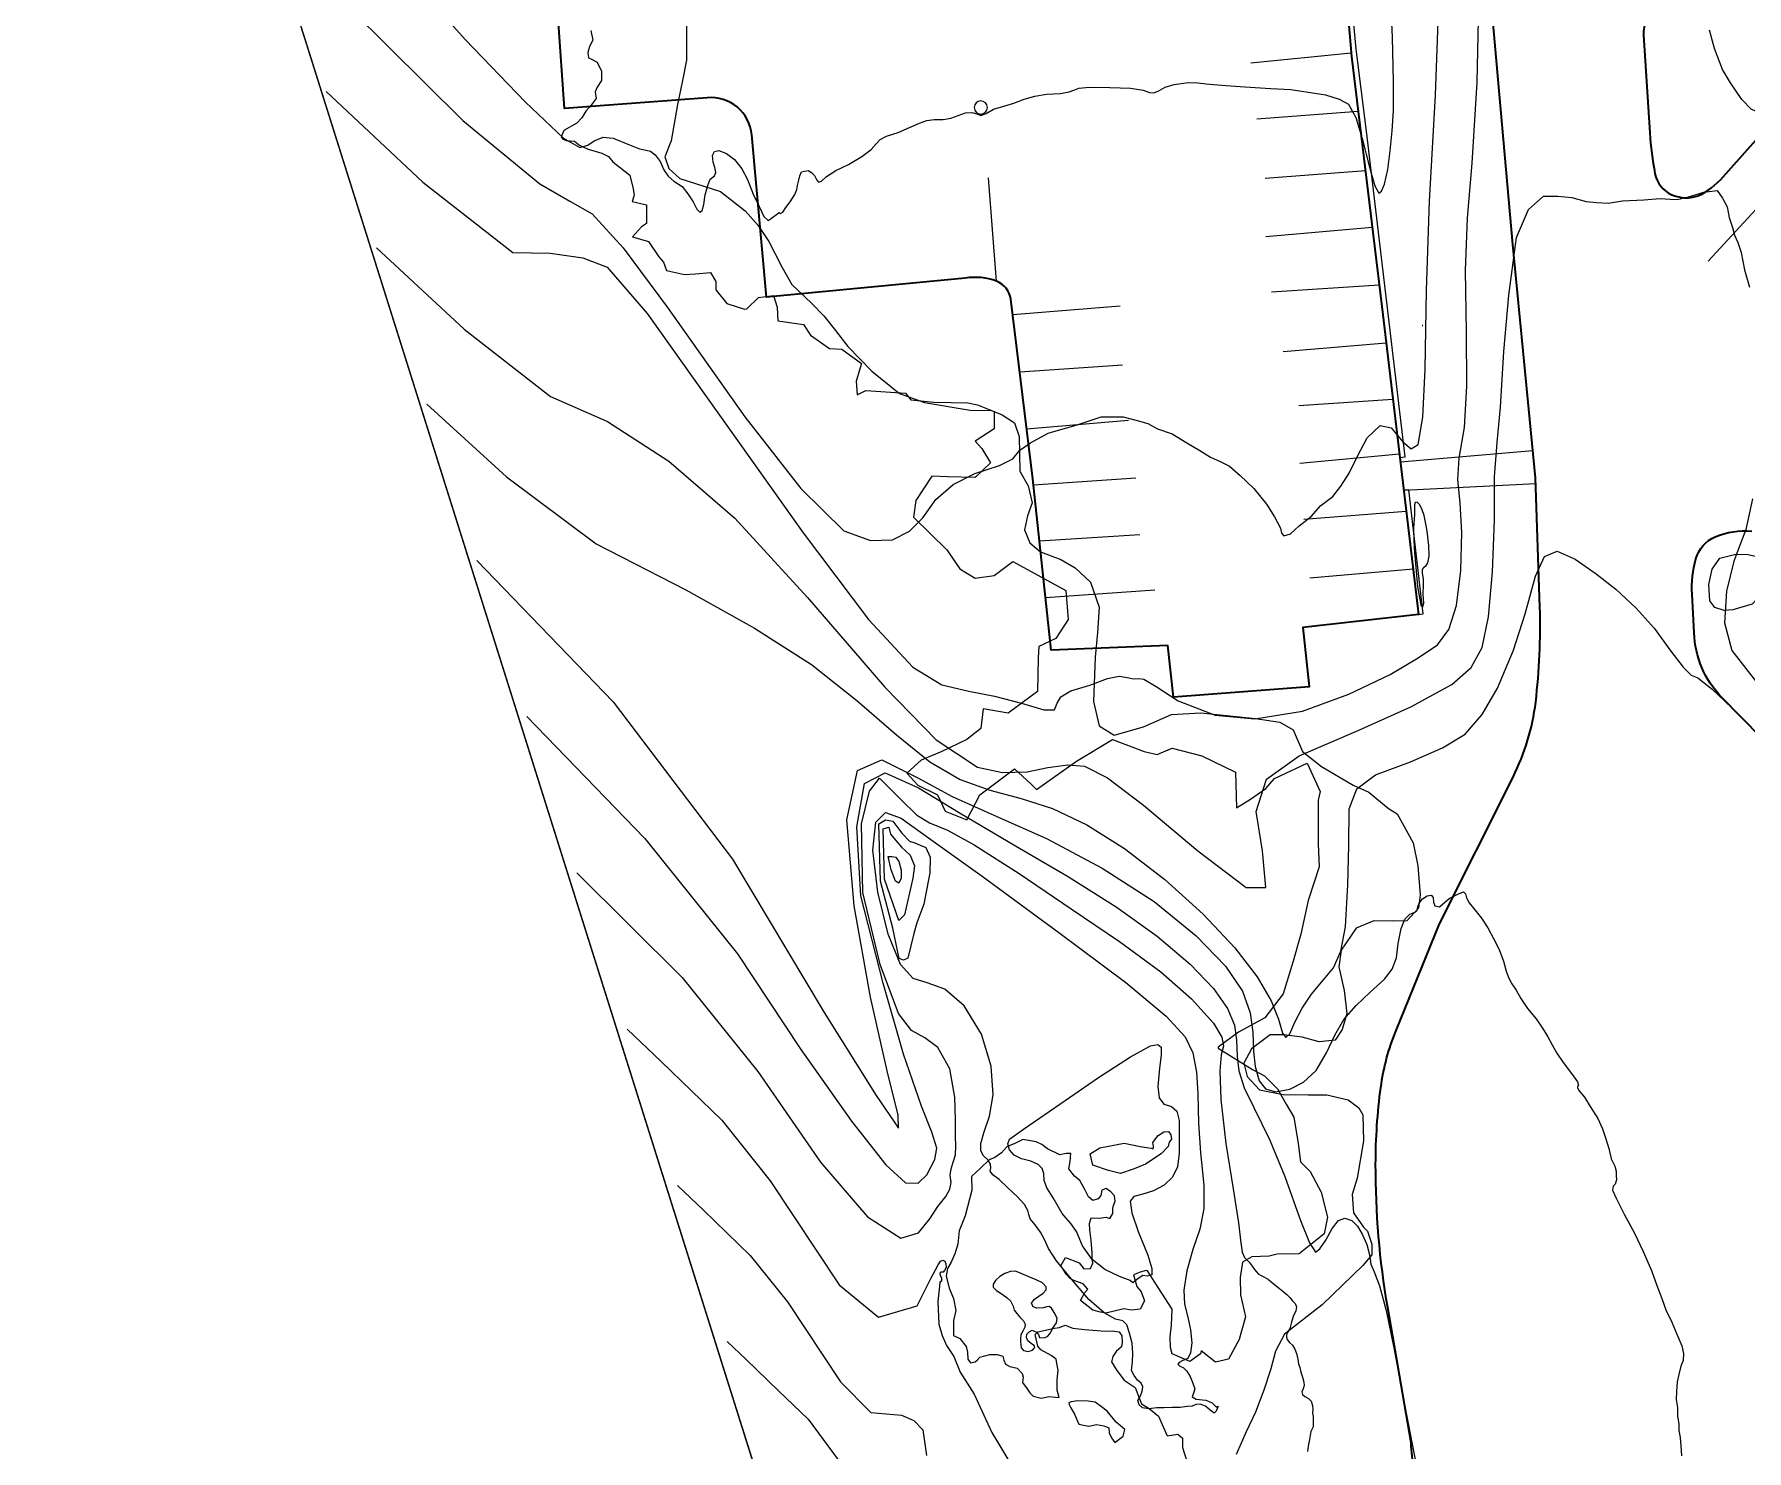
# Model space of a CAD drawing. Header units: metres. Extents: x 1167299 to 1168507, y 308548 to 309729.
# Drawn here: x 1167298.8 to 1167560.6, y 309096.6 to 309313.1 of the extents above; entities that cross this region are included whole.
import ezdxf

# ---------------------------------------------------------------- set-up
doc = ezdxf.new("R2010")
doc.units = ezdxf.units.M
for name, color, linetype in [('340_HVVBN-02_Sauer', 7, 'Continuous'), ('A-OBSTRUCTION', 7, 'Continuous'), ('C-CONC-PAD', 51, 'Continuous'), ('Contour_Line_Intermediate', 8, 'Continuous'), ('Contour_Line_Major', 9, 'Continuous')]:
    doc.layers.add(name, color=color, linetype=linetype)
for name, color, linetype, lineweight in [('R-CURB', 6, 'Continuous', 20), ('R-PAVEMARK-LINE', 1, 'Continuous', 20), ('R-ROAD-ASPH', 5, 'Continuous', 35), ('R-WALK-PAVER', 37, 'Continuous', 20), ('V-VEGETATION', 2, 'Continuous', 20)]:
    doc.layers.add(name, color=color, linetype=linetype, lineweight=lineweight)

msp = doc.modelspace()

# ---------------------------------------------------------------- linework, layer by layer
at = {"layer": '340_HVVBN-02_Sauer'}
msp.add_lwpolyline([(1168201.19, 308819.89), (1168044.25, 308609.22), (1167858.22, 308547.87), (1167714.24, 308568), (1167619.79, 308599.36), (1167425.33, 309042.13), (1167299.92, 309440.53), (1167298.85, 309567.8), (1167316.71, 309584.36), (1167407.81, 309631.47), (1167407.81, 309631.47), (1167808.03, 309684.54), (1167921.69, 309699.85), (1168027.3, 309625.94), (1168114.83, 309675.82)], dxfattribs=at)
at = {"layer": 'A-OBSTRUCTION'}
for points in [[(1167640.14, 308592.6), (1167619.86, 308599.31), (1167423.31, 309048.71), (1167302.54, 309432.16)], [(1167383.93, 309313.69), (1167384.23, 309312.21), (1167383.74, 309311.28), (1167383.49, 309310.34), (1167383.59, 309309.55), (1167384.03, 309309.31), (1167384.92, 309308.86), (1167385.56, 309307.48), (1167385.56, 309306.05), (1167384.87, 309305.07), (1167384.57, 309304.33), (1167384.72, 309303.34), (1167383.98, 309302.31), (1167383.15, 309301.37), (1167382.55, 309300.34), (1167381.77, 309299.55), (1167379.8, 309298.42), (1167379.4, 309297.48), (1167379.65, 309297.09), (1167380.14, 309296.89), (1167381.42, 309296.79), (1167382.21, 309296.2), (1167383.54, 309295.56), (1167385.61, 309294.97), (1167386.64, 309294.43), (1167387.28, 309293.64), (1167389.88, 309291.59), (1167390.4, 309289.52), (1167390.54, 309288.56), (1167390.25, 309287.6), (1167392.46, 309287.08), (1167392.46, 309284.2), (1167391.65, 309283.68), (1167390.32, 309282.2), (1167392.76, 309281.46), (1167394.31, 309279.1), (1167395.05, 309278.29), (1167395.49, 309277.03), (1167398.23, 309276.44), (1167399.93, 309276.51), (1167402.22, 309276.74), (1167403.03, 309275.33), (1167403.03, 309274.08), (1167404.73, 309272.01), (1167407.39, 309271.12), (1167407.76, 309271.19), (1167409.54, 309272.89), (1167411.87, 309273.22), (1167412.42, 309271.45), (1167412.53, 309269.34), (1167416.41, 309268.79), (1167417.52, 309267.13), (1167420.4, 309265.13), (1167422.29, 309265.02), (1167425.28, 309262.8), (1167424.5, 309260.14), (1167424.62, 309258.04), (1167425.95, 309258.7), (1167432.04, 309258.26), (1167432.82, 309257.26), (1167436.36, 309256.93), (1167441.57, 309256.82), (1167443.01, 309256.49), (1167445.56, 309255.49), (1167445.56, 309252.83), (1167442.68, 309250.94), (1167443.68, 309249.84), (1167445.01, 309247.62), (1167442.68, 309245.4), (1167438.47, 309245.51), (1167436.03, 309245.62), (1167433.59, 309241.86), (1167433.26, 309239.31), (1167438.36, 309234.32), (1167440.35, 309231.44), (1167442.68, 309230), (1167445.56, 309230.44), (1167448.44, 309232.55), (1167456.53, 309228.11), (1167456.87, 309223.68), (1167454.98, 309220.8), (1167452.43, 309219.58), (1167452.32, 309217.81), (1167452.2, 309212.68), (1167447.71, 309209.36), (1167443.89, 309210.02), (1167443.55, 309207.03), (1167441.39, 309205.37), (1167437.57, 309203.54), (1167434.41, 309202.21), (1167432.25, 309200.21), (1167433.91, 309198.38), (1167436.9, 309196.89), (1167438.07, 309194.39), (1167441.39, 309193.06), (1167443.39, 309196.89), (1167448.71, 309200.88), (1167451.2, 309198.55), (1167452.03, 309197.72), (1167458.18, 309202.04), (1167463.67, 309205.37), (1167468.49, 309203.54), (1167470.49, 309203.04), (1167472.81, 309204.04), (1167477.3, 309202.87), (1167482.46, 309200.38), (1167482.62, 309194.89), (1167484.78, 309196.22), (1167487.11, 309197.88), (1167488.44, 309199.38), (1167493.43, 309201.71), (1167495.42, 309197.39), (1167495.09, 309196.06), (1167495.09, 309193.4), (1167495.09, 309189.41), (1167495.26, 309185.91), (1167493.59, 309180.76), (1167492.43, 309175.61), (1167491.27, 309171.45), (1167489.77, 309166.46), (1167486.94, 309162.81), (1167482.95, 309160.64), (1167479.8, 309158.32), (1167479.8, 309158.15), (1167485.07, 309154.93), (1167486.9, 309153.93), (1167488.89, 309151.94), (1167490.22, 309149.61), (1167491.38, 309147.61), (1167492.05, 309143.62), (1167492.38, 309140.8), (1167493.88, 309139.3), (1167495.54, 309136.14), (1167496.54, 309132.32), (1167496.04, 309129.82), (1167492.18, 309126.74), (1167488.85, 309126.67), (1167487.6, 309126.37), (1167484.94, 309126.3), (1167483.53, 309125.48), (1167483.16, 309123.12), (1167483.24, 309120.46), (1167483.98, 309117.13), (1167483.31, 309114.77), (1167483.04, 309113.66), (1167481.42, 309110.63), (1167479.42, 309110.19), (1167477.21, 309111.89), (1167477.13, 309111.44), (1167475.51, 309110.26), (1167472.77, 309111.44), (1167472.55, 309112.41), (1167472.48, 309114.03), (1167472.66, 309115.84), (1167472.77, 309118.28), (1167470.67, 309121.6), (1167469.01, 309124.15), (1167468.81, 309124.2), (1167467.92, 309123.96), (1167466.89, 309123.51), (1167467.38, 309121.74), (1167468.07, 309120.95), (1167468.56, 309119.57), (1167467.87, 309118.29), (1167466.59, 309118.14), (1167465.41, 309118.34), (1167462.65, 309117.65), (1167461.81, 309117.8), (1167460.68, 309118.14), (1167458.76, 309119.62), (1167459.45, 309120.85), (1167459.89, 309121.35), (1167459.2, 309122.13), (1167457.78, 309122.68), (1167457.18, 309122.97), (1167456.59, 309123.61), (1167456.1, 309124.4), (1167455.76, 309124.89), (1167456.49, 309126.17), (1167458.56, 309125.38), (1167459.3, 309124.45), (1167460.29, 309124.5), (1167460.64, 309125.32), (1167460.58, 309126.01), (1167460.55, 309126.9), (1167460.38, 309128.8), (1167460.18, 309130.41), (1167460.15, 309131.39), (1167460.38, 309132.22), (1167461.7, 309132.18), (1167462.71, 309132.35), (1167463.24, 309132.15), (1167463.7, 309132.9), (1167463.7, 309133.69), (1167463.83, 309134.12), (1167464.06, 309134.78), (1167463.99, 309135.63), (1167463.4, 309136.22), (1167462.71, 309136.75), (1167462.06, 309136.48), (1167461.86, 309135.66), (1167461.5, 309135.14), (1167460.64, 309134.88), (1167460.02, 309135.43), (1167459.46, 309136.55), (1167458.67, 309137.96), (1167457.85, 309138.62), (1167456.99, 309139.72), (1167457.21, 309140.84), (1167457.28, 309142.09), (1167456.56, 309142.07), (1167455.61, 309141.89), (1167453.75, 309142.79), (1167452.86, 309143.45), (1167451.98, 309143.84), (1167449.97, 309144.19), (1167448.72, 309143.62), (1167447.51, 309143.07), (1167446.7, 309142.2), (1167445.68, 309141.45), (1167444.82, 309141.1), (1167443.42, 309139.8), (1167442.09, 309138.54), (1167442.16, 309136.48), (1167441.13, 309132.56), (1167440.24, 309130.27), (1167440.02, 309128.2), (1167439.58, 309126.72), (1167438.99, 309125.47), (1167438.47, 309124.51), (1167438.25, 309123.4), (1167438.69, 309121.48), (1167439.36, 309119.93), (1167439.73, 309118.08), (1167439.36, 309116.53), (1167439.36, 309114.24), (1167440.32, 309113.79), (1167441.29, 309112.57), (1167441.49, 309111.71), (1167441.57, 309110.64), (1167441.97, 309110.07), (1167442.69, 309110.24), (1167442.98, 309110.51), (1167443.37, 309110.97), (1167444.92, 309111.36), (1167446.02, 309111.34), (1167446.92, 309111.12), (1167447.07, 309110.51), (1167447.33, 309109.89), (1167447.99, 309109.5), (1167449.08, 309109.26), (1167449.84, 309108.44), (1167450.03, 309107.91), (1167449.93, 309107.06), (1167450.62, 309106.11), (1167451.02, 309105.48), (1167451.54, 309104.99), (1167452.76, 309104.66), (1167454.01, 309104.92), (1167454.93, 309104.83), (1167455.52, 309104.79), (1167455.22, 309105.88), (1167455.19, 309107.49), (1167455.35, 309108.96), (1167455.16, 309109.98), (1167455.06, 309110.64), (1167454.27, 309111.2), (1167452.69, 309112.05), (1167452.27, 309112.64), (1167451.84, 309114.42), (1167452.23, 309114.84), (1167454.79, 309115.37), (1167455.58, 309115.47), (1167456.44, 309115.86), (1167457.62, 309115.4), (1167459.46, 309115.17), (1167462.54, 309114.94), (1167463.6, 309114.97), (1167464.71, 309114.81), (1167465.11, 309114.22), (1167465.14, 309113.2), (1167465.04, 309112.54), (1167464.25, 309111.79), (1167463.73, 309111.03), (1167463.53, 309110.24), (1167464.35, 309108.9), (1167465.43, 309107.45), (1167467.13, 309106.32), (1167467.77, 309104.59), (1167468.11, 309103.8), (1167469.25, 309103.11), (1167470.72, 309101.93), (1167472, 309098.93), (1167473.67, 309099.19), (1167474.36, 309098.55), (1167474.36, 309097.81), (1167474.36, 309097.12), (1167475.05, 309095.05)]]:
    msp.add_lwpolyline(points, dxfattribs=at)
at = {"layer": 'C-CONC-PAD'}
msp.add_lwpolyline([(1167443.53, 309302.94, 1), (1167443.53, 309300.93), (1167443.53, 309300.93, 1), (1167443.53, 309302.94)], format="xyb", close=True, dxfattribs=at)
at = {"layer": 'Contour_Line_Intermediate'}
for points, elevation in [([(1167346.11, 309333.14), (1167364.71, 309312.31), (1167373.96, 309302.78), (1167379.77, 309297.26), (1167382.25, 309295.85), (1167383.45, 309296.19), (1167384.44, 309296.86), (1167385.79, 309297.42), (1167387.36, 309297.23), (1167389.83, 309296.23), (1167391.35, 309295.64), (1167392.41, 309295.42), (1167393.06, 309295.28), (1167393.77, 309294.72), (1167394.54, 309293.68), (1167395.07, 309292.4), (1167395.75, 309291.46), (1167396.62, 309290.69), (1167397.91, 309289.86), (1167398.77, 309288.75), (1167399.58, 309287.54), (1167400.12, 309286.39), (1167400.58, 309285.94), (1167400.92, 309286.19), (1167401.19, 309287.12), (1167401.41, 309288.61), (1167401.81, 309290), (1167402.18, 309290.97), (1167402.84, 309291.51), (1167403.04, 309292.01), (1167402.88, 309292.75), (1167402.64, 309293.59), (1167402.54, 309294.63), (1167402.81, 309295.21), (1167403.48, 309295.35), (1167404.64, 309294.9), (1167405.88, 309293.99), (1167407.01, 309292.57), (1167407.87, 309290.96), (1167408.74, 309288.7), (1167409.64, 309286.82), (1167410.38, 309285.3), (1167411.01, 309284.66), (1167411.34, 309284.85), (1167412.73, 309285.87), (1167412.92, 309285.74), (1167413.26, 309285.96), (1167413.71, 309286.68), (1167414.41, 309287.54), (1167415.09, 309288.67), (1167415.43, 309289.41), (1167415.51, 309290.04), (1167415.7, 309290.83), (1167415.87, 309291.49), (1167416.12, 309292.09), (1167416.6, 309292.23), (1167417.14, 309292.29), (1167417.66, 309292.02), (1167418.1, 309291.54), (1167418.45, 309290.82), (1167418.74, 309290.52), (1167419.17, 309290.68), (1167419.97, 309291.38), (1167421.39, 309292.29), (1167423.31, 309293.24), (1167425.36, 309294.43), (1167426.78, 309295.53), (1167427.52, 309296.37), (1167428.14, 309297.04), (1167429.1, 309297.56), (1167430.9, 309298.12), (1167432.64, 309298.89), (1167434.15, 309299.53), (1167435.29, 309299.98), (1167436.39, 309300.12), (1167437.8, 309300.11), (1167438.95, 309300.3), (1167440.1, 309300.73), (1167441.18, 309301.14), (1167442.16, 309301.19), (1167442.92, 309300.95), (1167443.53, 309300.72), (1167444.36, 309301.02), (1167445.48, 309301.71), (1167447.08, 309302.16), (1167448.56, 309302.62), (1167450.18, 309303.22), (1167451.81, 309303.69), (1167453.59, 309303.98), (1167455.72, 309304.1), (1167457.06, 309304.32), (1167457.78, 309304.58), (1167458.5, 309304.88), (1167460.16, 309305.07), (1167463.28, 309305.01), (1167466.41, 309304.89), (1167468.35, 309304.59), (1167469.31, 309304.25), (1167469.93, 309304.19), (1167470.63, 309304.44), (1167471.74, 309305.03), (1167473.11, 309305.44), (1167475.25, 309305.74), (1167476.71, 309305.73), (1167477.96, 309305.58), (1167479.11, 309305.44), (1167481.05, 309305.32), (1167483.9, 309305.1), (1167487.88, 309304.85), (1167490.9, 309304.7), (1167493.91, 309304.25), (1167496.2, 309303.89), (1167498.29, 309303.22), (1167499.76, 309302.44), (1167500.88, 309300.4), (1167501.81, 309297.19), (1167502.99, 309292.6), (1167503.79, 309289.97), (1167504.37, 309288.83), (1167504.8, 309289.13), (1167505.24, 309290.22), (1167505.74, 309292.45), (1167506.12, 309295.3), (1167506.39, 309298.36), (1167506.63, 309301.49), (1167506.64, 309305.9), (1167506.45, 309312.69), (1167506.12, 309320.24)], 75.29), ([(1167335.88, 309328.24), (1167364.37, 309299.95), (1167376.14, 309290.3), (1167380.7, 309287.61), (1167384.14, 309285.67), (1167388.85, 309280.51), (1167395.66, 309271.38), (1167407.47, 309254.66), (1167416.04, 309243.73), (1167422.6, 309237.26), (1167426.7, 309235.77), (1167430.06, 309235.88), (1167432.64, 309237.17), (1167434.65, 309239.23), (1167436.68, 309242.02), (1167439.33, 309244.33), (1167442.61, 309246.01), (1167446.38, 309247.25), (1167448.43, 309248.24), (1167449.52, 309249.56), (1167451.13, 309250.69), (1167453.81, 309252.19), (1167458.28, 309253.46), (1167461.95, 309254.64), (1167465.32, 309254.67), (1167467.42, 309254.12), (1167469.08, 309253.65), (1167470.56, 309252.85), (1167472.78, 309252.05), (1167475.01, 309250.67), (1167477.03, 309249.53), (1167478.66, 309248.5), (1167480.13, 309247.83), (1167481.54, 309247.13), (1167483.17, 309245.7), (1167485.26, 309243.7), (1167487.23, 309241.33), (1167488.42, 309239.4), (1167489.33, 309237.67), (1167489.5, 309236.87), (1167489.84, 309236.49), (1167490.85, 309236.79), (1167492.2, 309238.01), (1167494.01, 309239.43), (1167495.52, 309241.09), (1167497.32, 309242.5), (1167498.55, 309244.09), (1167499.84, 309246.04), (1167501.14, 309248.66), (1167502.6, 309251.44), (1167504.6, 309253.35), (1167506.26, 309252.97), (1167508.04, 309250.85), (1167509.3, 309249.76), (1167510.38, 309250.44), (1167511.12, 309254.63), (1167511.47, 309261.94), (1167511.66, 309273.98), (1167512.13, 309287.65), (1167513.04, 309303.83), (1167513.58, 309319.34)], 74.98), ([(1167494.35, 309303.62), (1167494.35, 309303.62)], 75.29), ([(1167498.55, 309303.28), (1167498.55, 309303.28)], 75.29), ([(1167500.02, 309301.41), (1167500.02, 309301.41)], 75.29), ([(1167500.11, 309301.91), (1167500.11, 309301.91)], 75.29), ([(1167351.16, 309280.49), (1167364.54, 309268.07), (1167377.75, 309257.79), (1167386.46, 309253.94), (1167395.84, 309247.9), (1167405.92, 309239.19), (1167417.04, 309227.03), (1167428.85, 309213.34), (1167436.7, 309205.3), (1167443.04, 309201.13), (1167446.83, 309200.3), (1167450.62, 309200.42), (1167453.77, 309201.07), (1167456.82, 309201.46), (1167459.39, 309201.25), (1167462.88, 309199.5), (1167468.4, 309195.31), (1167476.71, 309188.34), (1167484.09, 309182.75), (1167487.12, 309182.71), (1167486.59, 309188.32), (1167485.62, 309194.32), (1167487.23, 309199.3), (1167492.22, 309202.85), (1167501.33, 309206.77), (1167509.27, 309210.36), (1167515.52, 309213.78), (1167518.5, 309216.36), (1167520.17, 309219.42), (1167521.13, 309224.08), (1167521.75, 309230.99), (1167522.05, 309238.89), (1167522.04, 309245.5), (1167522.49, 309250.73), (1167522.99, 309256.15), (1167523.47, 309264.66), (1167524.26, 309273.28), (1167525.41, 309282.07), (1167527.24, 309286.37), (1167529.53, 309288.37), (1167531.74, 309288.38), (1167533.88, 309288.18), (1167536.05, 309287.57), (1167537.63, 309287.43), (1167539.41, 309287.33), (1167541.64, 309287.69), (1167544.87, 309287.81), (1167547.39, 309288.03), (1167548.9, 309287.92), (1167549.97, 309287.9), (1167551.58, 309288.26), (1167554.08, 309288.98), (1167556.09, 309289.25), (1167556.93, 309288.07), (1167557.62, 309286.77), (1167557.91, 309285.13), (1167558.42, 309283.62), (1167558.75, 309282.42), (1167559.27, 309281.31), (1167559.75, 309279.78), (1167560.28, 309277.13), (1167561.05, 309274.5)], 74.37), ([(1167511.09, 309268.6), (1167510.99, 309268.6), (1167511.09, 309268.6)], 74.98), ([(1167358.84, 309256.6), (1167371.02, 309245.49), (1167384.73, 309235.24), (1167398.46, 309228.23), (1167408.95, 309222.36), (1167417.64, 309216.83), (1167424.6, 309211.32), (1167430.63, 309206.06), (1167435.74, 309201.95), (1167440.38, 309199.25), (1167444.94, 309197.6), (1167449.69, 309196.34), (1167454.51, 309194.78), (1167459.73, 309192.33), (1167465.49, 309188.67), (1167471.65, 309183.93), (1167477.5, 309178.64), (1167482.35, 309173.5), (1167485.79, 309169.07), (1167487.92, 309165.39), (1167489.03, 309162.61), (1167489.66, 309160.48), (1167490.18, 309159.81), (1167490.79, 309160.35), (1167491.56, 309162.16), (1167492.64, 309164.3), (1167494.08, 309166.45), (1167495.93, 309168.61), (1167497.43, 309170.44), (1167498.58, 309173.02), (1167499.26, 309176.74), (1167499.66, 309183.14), (1167499.79, 309189.19), (1167499.83, 309194.75), (1167500.99, 309197.83), (1167503.87, 309199.97), (1167509.23, 309201.94), (1167514.12, 309204.07), (1167517.58, 309206.19), (1167520.17, 309209.19), (1167522.51, 309213.21), (1167524.96, 309219.01), (1167526.75, 309224.57), (1167528.3, 309230.32), (1167529.7, 309233.33), (1167531.63, 309234.15), (1167534.37, 309232.9), (1167537.58, 309230.66), (1167540.6, 309228.35), (1167543.73, 309225.42), (1167546.44, 309222.38), (1167549, 309218.87), (1167550.88, 309216.39), (1167552.1, 309215.19), (1167553.16, 309214.76), (1167555.34, 309213.06), (1167559.32, 309209.25), (1167565.88, 309202.38)], 74.07), ([(1167561.5, 309242.15), (1167560.48, 309237.46), (1167558.65, 309232.63), (1167557.54, 309228.01), (1167557.23, 309223.2), (1167558.32, 309218.94), (1167564.25, 309211.34)], 74.37), ([(1167366.52, 309232.71), (1167387.34, 309211.11), (1167405.59, 309187.06), (1167419.61, 309163.63), (1167427.55, 309150.95), (1167430.94, 309145.94), (1167430.9, 309147.92), (1167429.23, 309154.71), (1167426.66, 309165.96), (1167424.19, 309179.92), (1167423.07, 309193.08), (1167424.7, 309200.61), (1167428.41, 309202.25), (1167433.89, 309199.48), (1167439.16, 309196.65), (1167445.98, 309193.59), (1167453.58, 309190.21), (1167462.09, 309185.7), (1167470.01, 309180.58), (1167476.48, 309175.35), (1167480.94, 309170.73), (1167483.53, 309166.87), (1167484.72, 309163.58), (1167485.1, 309160.64), (1167485.2, 309157.71), (1167485.47, 309155.39), (1167486.06, 309153.17), (1167487.06, 309151.96), (1167488.56, 309151.5), (1167490.78, 309151.92), (1167492.85, 309152.96), (1167494.8, 309154.76), (1167496.37, 309157.45), (1167497.67, 309160.17), (1167499.03, 309162.54), (1167500.92, 309164.67), (1167503.04, 309166.75), (1167505.25, 309168.7), (1167506.44, 309170.26), (1167507.06, 309171.97), (1167507.32, 309174.18), (1167507.77, 309176.45), (1167508.36, 309177.91), (1167509.09, 309178.66), (1167509.9, 309178.98), (1167510.26, 309179.28), (1167510.34, 309179.76), (1167510.54, 309180.36), (1167511.06, 309180.99), (1167511.77, 309181.44), (1167512.36, 309181.54), (1167512.66, 309181.22), (1167512.75, 309180.47), (1167512.93, 309179.92), (1167513.67, 309179.79), (1167515.12, 309181.07), (1167516.47, 309181.73), (1167517.33, 309182.07), (1167517.62, 309181.75), (1167517.77, 309181.15), (1167518.17, 309180.4), (1167519.05, 309179.33), (1167520.05, 309178.03), (1167521.05, 309176.55), (1167521.91, 309174.93), (1167522.77, 309173.25), (1167523.42, 309171.48), (1167523.83, 309169.96), (1167524.27, 309168.89), (1167524.7, 309168.01), (1167525.37, 309167.02), (1167526.1, 309165.76), (1167527.12, 309164.25), (1167528.44, 309162.64), (1167529.38, 309161.23), (1167530.19, 309159.93), (1167530.89, 309158.7), (1167531.6, 309157.39), (1167532.56, 309155.99), (1167533.38, 309154.91), (1167534.21, 309153.76), (1167534.73, 309153.01), (1167534.89, 309152.49), (1167534.75, 309152.34), (1167534.73, 309152.14), (1167534.96, 309151.7), (1167535.79, 309150.67), (1167536.66, 309149.25), (1167537.84, 309147.4), (1167538.54, 309145.84), (1167539.1, 309144.33), (1167539.52, 309142.85), (1167539.91, 309141.26), (1167540.43, 309140.13), (1167540.64, 309139.38), (1167540.64, 309138.73), (1167540.69, 309138.07), (1167540.5, 309137.37), (1167540.2, 309137.08), (1167540.07, 309136.45), (1167540.65, 309135.25), (1167541.87, 309132.78), (1167543.48, 309129.9), (1167544.78, 309127.08), (1167546.08, 309124.19), (1167546.89, 309121.88), (1167547.63, 309119.91), (1167548.25, 309118.17), (1167549.16, 309116.28), (1167549.93, 309114.47), (1167550.68, 309112.7), (1167550.95, 309111.51), (1167550.9, 309110.43), (1167550.55, 309109.55), (1167550.23, 309108.31), (1167549.98, 309107.17), (1167549.89, 309105.72), (1167549.84, 309104.49), (1167550.02, 309103.23), (1167550.05, 309101.96), (1167550.21, 309100.72), (1167550.25, 309099.74), (1167550.43, 309098.67), (1167550.52, 309097.4), (1167550.62, 309095.89)], 73.76), ([(1167374.12, 309208.86), (1167392.16, 309190.2), (1167406.32, 309172.61), (1167415.91, 309158.13), (1167423.77, 309147), (1167429, 309140.32), (1167432.04, 309137.6), (1167433.94, 309137.53), (1167435.28, 309138.82), (1167436.53, 309141.17), (1167436.79, 309142.88), (1167436.07, 309145.32), (1167434.46, 309149.33), (1167431.72, 309157.24), (1167428.59, 309168.09), (1167425.19, 309181.44), (1167424.57, 309191.98), (1167425.74, 309198.62), (1167428.91, 309200.24), (1167433.99, 309197.95), (1167440.39, 309194.07), (1167448.84, 309189.12), (1167456.79, 309184.45), (1167464.22, 309179.79), (1167470.47, 309175.31), (1167475.52, 309171.02), (1167479.12, 309167.27), (1167481.27, 309164.23), (1167482.29, 309161.69), (1167482.62, 309159.39), (1167482.71, 309156.9), (1167482.96, 309154.71), (1167483.78, 309152.13), (1167485.25, 309149.13), (1167487.7, 309144.11), (1167490.02, 309138.58), (1167492.42, 309131.83), (1167493.76, 309128.44), (1167494.68, 309127), (1167495.38, 309127.5), (1167496.29, 309128.81), (1167497.26, 309130.59), (1167498.23, 309131.84), (1167499.17, 309132.21), (1167500.24, 309131.83), (1167501.14, 309130.97), (1167501.85, 309129.74), (1167502.52, 309128.18), (1167502.9, 309126.79), (1167503.05, 309125.92), (1167503.13, 309125.17), (1167503.66, 309123.98), (1167504.48, 309121.84), (1167505.48, 309118.1), (1167506.66, 309112.35), (1167508.33, 309103.47), (1167510.36, 309093.15)], 73.46), ([(1167389.48, 309161.07), (1167394.67, 309156.16), (1167403.96, 309147.16), (1167411.36, 309137.92), (1167421.89, 309122), (1167427.91, 309117.08), (1167433.79, 309118.8), (1167435.84, 309122.85), (1167437.02, 309125.04), (1167437.37, 309125.63), (1167437.73, 309125.76), (1167438.04, 309125.61), (1167438.17, 309125.21), (1167438.25, 309124.66), (1167438.01, 309124.2), (1167437.78, 309123.95), (1167437.45, 309123.93), (1167437.29, 309123.8), (1167437.34, 309123.44), (1167437.55, 309123.06), (1167437.55, 309122.77), (1167437.52, 309122.56), (1167437.29, 309122.4), (1167437.15, 309121.31), (1167436.99, 309119.44), (1167437.12, 309115.98), (1167437.65, 309114.28), (1167438.3, 309112.72), (1167439.41, 309111.05), (1167440.4, 309108.64), (1167442.51, 309105.29), (1167445.22, 309099.42), (1167450.18, 309091.18)], 72.85), ([(1167397.16, 309137.18), (1167401.15, 309133.4), (1167408.28, 309126.48), (1167413.97, 309119.38), (1167422.08, 309107.18), (1167426.72, 309102.48), (1167431.42, 309102.1), (1167433.31, 309101.25), (1167434.69, 309099.84), (1167435.23, 309095.93)], 72.54), ([(1167404.76, 309113.33), (1167404.82, 309113.31)], 72.24), ([(1167404.84, 309113.3), (1167407.62, 309110.64), (1167412.6, 309105.81), (1167417.13, 309101.47), (1167423.33, 309093.12)], 72.24)]:
    msp.add_lwpolyline(points, dxfattribs=dict(at, elevation=elevation))
for points, elevation in [([(1167511.07, 309225.53), (1167511.23, 309226.18), (1167511.13, 309227.61), (1167511.2, 309228.96), (1167511.19, 309229.93), (1167511.04, 309230.75), (1167511.06, 309231.27), (1167511.22, 309231.65), (1167511.61, 309231.93), (1167511.87, 309232.36), (1167512.07, 309233.36), (1167512.01, 309234.99), (1167511.78, 309237.21), (1167511.5, 309238.58), (1167511.31, 309239.61), (1167510.98, 309240.44), (1167510.64, 309241.23), (1167510.25, 309241.61), (1167509.94, 309241.58), (1167509.82, 309241.24), (1167509.81, 309240.6), (1167509.81, 309239.75), (1167509.66, 309237.6), (1167509.77, 309234.53), (1167510.3, 309228.74), (1167510.81, 309225.87), (1167511.07, 309225.53)], 74.98), ([(1167479.81, 309103.47), (1167479.52, 309102.67), (1167479.2, 309102.37), (1167478.61, 309102.87), (1167477.87, 309103.45), (1167477.06, 309103.74), (1167476.42, 309103.72), (1167475.85, 309103.46), (1167475.07, 309103.41), (1167474, 309103.28), (1167472.78, 309103.27), (1167471.55, 309103.2), (1167470.42, 309103.18), (1167469.24, 309103.03), (1167468.26, 309103.2), (1167467.73, 309103.67), (1167467.53, 309104.31), (1167467.97, 309105.06), (1167468.19, 309105.76), (1167468.31, 309106.43), (1167468.03, 309106.96), (1167467.48, 309107.43), (1167466.96, 309108.12), (1167466.56, 309108.93), (1167466.71, 309110.21), (1167466.76, 309111.57), (1167466.65, 309113.11), (1167466.27, 309114.62), (1167465.87, 309115.91), (1167465.25, 309116.5), (1167464.11, 309116.75), (1167462.39, 309117.71), (1167460.07, 309119.76), (1167457.12, 309123.19), (1167455.09, 309125.66), (1167453.89, 309127.55), (1167453.29, 309128.91), (1167452.64, 309130.06), (1167451.84, 309131.16), (1167451.07, 309132.08), (1167450.88, 309132.75), (1167450.7, 309133.38), (1167450.19, 309134.26), (1167449.15, 309135.43), (1167447.65, 309136.81), (1167446.34, 309138.08), (1167445.36, 309138.84), (1167444.99, 309139.38), (1167445.06, 309139.87), (1167445, 309140.47), (1167444.65, 309141.04), (1167443.95, 309141.72), (1167443.53, 309142.47), (1167443.54, 309143.62), (1167444.02, 309145.24), (1167444.87, 309147.76), (1167445.43, 309151.03), (1167445.13, 309155.42), (1167443.64, 309160.3), (1167441.01, 309164.64), (1167438.04, 309167.19), (1167435.35, 309168.17), (1167433.19, 309168.84), (1167431.28, 309170.97), (1167429.4, 309175.58), (1167427.82, 309182), (1167427.04, 309188.45), (1167427.48, 309192.73), (1167428.97, 309194.21), (1167431.34, 309193.34), (1167435.91, 309190.08), (1167443.76, 309184.48), (1167455.48, 309175.83), (1167465.69, 309168.19), (1167471.87, 309163.09), (1167474.77, 309159.93), (1167475.94, 309157.48), (1167476.51, 309154.51), (1167476.7, 309151.2), (1167476.8, 309146.69), (1167477.14, 309142.2), (1167477.63, 309137.26), (1167477.62, 309133.6), (1167477.03, 309130.5), (1167475.95, 309127.41), (1167475.05, 309124.15), (1167474.58, 309121.17), (1167474.68, 309119.03), (1167475.18, 309117.05), (1167475.6, 309115.13), (1167475.8, 309113.15), (1167475.59, 309111.63), (1167475.19, 309110.73), (1167474.33, 309110.4), (1167473.85, 309110.15), (1167473.67, 309109.87), (1167473.97, 309109.56), (1167474.45, 309109.37), (1167475.02, 309108.82), (1167475.53, 309107.98), (1167475.93, 309106.97), (1167476.23, 309106.12), (1167476.07, 309105.42), (1167475.85, 309104.87), (1167476.45, 309104.55), (1167477.94, 309104.35), (1167478.92, 309103.96), (1167479.38, 309103.52), (1167479.62, 309103.32), (1167479.81, 309103.47)], 72.85), ([(1167433.29, 309175.69), (1167432.39, 309171.95), (1167431.74, 309171.6), (1167431.06, 309171.9), (1167430.09, 309176.51), (1167428.2, 309183.72), (1167427.94, 309192.45), (1167428.99, 309193.09), (1167430.09, 309192.88), (1167431.47, 309191.05), (1167432.62, 309189.83), (1167433.45, 309189.56), (1167434.29, 309189.18), (1167435.12, 309188.82), (1167435.78, 309187.35), (1167435.72, 309184.99), (1167434.85, 309180.18), (1167433.78, 309177.32), (1167433.29, 309175.69)], 72.54), ([(1167433.16, 309184.18), (1167431.86, 309178.54), (1167431.01, 309177.68), (1167428.8, 309183.99), (1167428.6, 309191.69), (1167429.47, 309191.93), (1167429.71, 309190.86), (1167431.41, 309188.89), (1167432.76, 309187.65), (1167433.4, 309186.05), (1167433.16, 309184.18)], 72.24), ([(1167431.35, 309184.18), (1167431.02, 309183.41), (1167430.52, 309183.71), (1167429.81, 309185.42), (1167429.37, 309187.48), (1167429.92, 309187.48), (1167430.53, 309187.38), (1167431.02, 309186.69), (1167431.38, 309185.39), (1167431.35, 309184.18)], 71.93), ([(1167467.6, 309122.97), (1167466.77, 309122.32), (1167466.38, 309122.65), (1167464.74, 309123.28), (1167462.47, 309124.33), (1167460.55, 309125.86), (1167459.07, 309127.96), (1167458.18, 309130.16), (1167457.3, 309131.36), (1167456.57, 309132.19), (1167455.96, 309132.9), (1167455.34, 309134), (1167454.58, 309135.29), (1167453.64, 309136.83), (1167453.24, 309137.96), (1167453.16, 309139), (1167452.94, 309139.8), (1167452.31, 309140.41), (1167451.19, 309140.88), (1167449.77, 309141.25), (1167448.65, 309141.81), (1167447.91, 309142.65), (1167447.68, 309143.57), (1167447.94, 309144.25), (1167450.07, 309145.81), (1167454.15, 309148.6), (1167461.52, 309153.68), (1167466.41, 309156.84), (1167469.5, 309158.55), (1167470.61, 309158.73), (1167471.09, 309158.34), (1167471.11, 309157.12), (1167470.86, 309155.11), (1167470.59, 309152.31), (1167470.81, 309150.58), (1167471.52, 309149.64), (1167472.7, 309149.28), (1167473.49, 309148.57), (1167473.88, 309147.13), (1167473.88, 309144.67), (1167473.87, 309142.12), (1167473.59, 309140.03), (1167472.84, 309138.44), (1167471.57, 309137.23), (1167469.91, 309136.37), (1167468.29, 309135.86), (1167466.91, 309135.48), (1167466.36, 309134.8), (1167466.62, 309133), (1167467.61, 309130.16), (1167469.07, 309126.56), (1167469.69, 309124.51), (1167469.66, 309123.54), (1167468.99, 309123.32), (1167468.3, 309123.43), (1167467.6, 309122.97)], 72.54), ([(1167472.2, 309143.12), (1167471.13, 309142.01), (1167468.73, 309140.44), (1167466.96, 309139.75), (1167464.88, 309139.01), (1167463.07, 309139.47), (1167460.68, 309140.31), (1167460.25, 309142.04), (1167461.72, 309142.96), (1167465.45, 309143.67), (1167467.88, 309143.16), (1167469.56, 309142.9), (1167469.9, 309142.77), (1167469.92, 309143.17), (1167469.83, 309143.74), (1167470.63, 309144.82), (1167471.49, 309145.41), (1167472.22, 309145.45), (1167472.57, 309144.91), (1167472.68, 309144.25), (1167472.34, 309143.8), (1167472.2, 309143.12)], 72.24)]:
    msp.add_lwpolyline(points, close=True, dxfattribs=dict(at, elevation=elevation))
at = {"layer": 'Contour_Line_Major'}
for points, elevation in [([(1167343.48, 309304.38), (1167358.23, 309290.53), (1167372, 309279.79), (1167377.73, 309279.7), (1167382.69, 309278.99), (1167386.43, 309277.55), (1167392.55, 309270.44), (1167403.34, 309255.27), (1167416.39, 309236.92), (1167426.36, 309223.71), (1167433.16, 309216.39), (1167437.56, 309213.7), (1167441.73, 309212.76), (1167445.64, 309211.99), (1167449.77, 309210.88), (1167453.18, 309209.89), (1167454.82, 309209.9), (1167455.2, 309210.92), (1167455.78, 309211.86), (1167457.32, 309212.77), (1167460.21, 309213.63), (1167462.91, 309214.68), (1167464.71, 309215.02), (1167465.91, 309214.83), (1167466.87, 309214.61), (1167467.68, 309214.69), (1167468.45, 309214.57), (1167470.32, 309213.47), (1167473.71, 309211.24), (1167479.34, 309209.08), (1167485.43, 309208.51), (1167492.73, 309209.69), (1167499.81, 309212.3), (1167506.1, 309215.3), (1167510.39, 309217.82), (1167513.33, 309219.81), (1167515.08, 309222.17), (1167516.24, 309225.83), (1167516.91, 309231.17), (1167517.06, 309236.98), (1167516.79, 309241.45), (1167516.44, 309245.11), (1167516.66, 309248.35), (1167517.45, 309253.04), (1167517.85, 309259.34), (1167517.77, 309267.65), (1167517.62, 309277.03), (1167517.93, 309285.05), (1167518.63, 309293.43), (1167519.41, 309305.83), (1167519.72, 309320.17)], 74.68), ([(1167381.8, 309184.96), (1167397.91, 309168.95), (1167409.45, 309154.6), (1167419.05, 309140.75), (1167426.24, 309132.38), (1167431.32, 309129.13), (1167434.02, 309129.97), (1167435.74, 309132.11), (1167436.98, 309133.99), (1167438.19, 309135.52), (1167438.82, 309136.61), (1167439.01, 309137.62), (1167438.86, 309138.75), (1167438.99, 309139.74), (1167439.33, 309140.77), (1167439.65, 309141.85), (1167439.71, 309143.15), (1167439.66, 309144.8), (1167439.65, 309147.27), (1167439.57, 309150.67), (1167438.79, 309155.01), (1167436.98, 309158.29), (1167434.96, 309159.76), (1167432.92, 309160.87), (1167430.93, 309163.45), (1167428.17, 309170.98), (1167425.51, 309181.99), (1167425.28, 309192.46), (1167426.52, 309197.44), (1167428.03, 309199.45), (1167431.28, 309196.25), (1167433.73, 309193.84), (1167435.67, 309192.61), (1167438.42, 309191.49), (1167442.54, 309189.27), (1167449.4, 309184.85), (1167457.33, 309179.47), (1167464.72, 309174.48), (1167471.04, 309169.86), (1167475.72, 309165.73), (1167479.08, 309162.02), (1167480.4, 309159.87), (1167480.64, 309158.46), (1167480.28, 309157.17), (1167480.07, 309154.7), (1167480.25, 309150.34), (1167480.99, 309143.6), (1167482.11, 309136.68), (1167482.91, 309131.48), (1167483.28, 309128.44), (1167483.49, 309127.02), (1167483.86, 309126.19), (1167484.54, 309125.46), (1167485.01, 309124.84), (1167485.38, 309124.35), (1167485.66, 309124), (1167485.92, 309123.7), (1167486.29, 309123.47), (1167486.81, 309123.2), (1167487.52, 309122.81), (1167488.21, 309122.19), (1167488.92, 309121.66), (1167489.71, 309121.01), (1167490.3, 309120.55), (1167490.76, 309120.08), (1167491.13, 309119.61), (1167491.59, 309119.13), (1167491.78, 309118.62), (1167491.69, 309118.01), (1167491.3, 309117.15), (1167491.01, 309116.31), (1167490.82, 309115.5), (1167490.63, 309115.01), (1167490.4, 309114.66), (1167490.27, 309114.35), (1167490.27, 309114), (1167490.39, 309113.64), (1167490.72, 309113.21), (1167491.16, 309112.78), (1167491.55, 309112.18), (1167491.77, 309111.49), (1167492.01, 309110.62), (1167492.11, 309109.93), (1167492.29, 309109.36), (1167492.46, 309108.66), (1167492.73, 309107.9), (1167492.9, 309107.11), (1167492.94, 309106.6), (1167492.83, 309106.12), (1167492.59, 309105.63), (1167492.7, 309105.22), (1167493.05, 309104.92), (1167493.61, 309104.65), (1167494.05, 309104.2), (1167494.24, 309103.55), (1167494.29, 309102.95), (1167494.23, 309102.39), (1167494.33, 309101.89), (1167494.33, 309100.3), (1167493.96, 309099.57), (1167493.79, 309098.38), (1167493.56, 309097.35), (1167493.46, 309096.51)], 73.15)]:
    msp.add_lwpolyline(points, dxfattribs=dict(at, elevation=elevation))
at = {"layer": 'Contour_Line_Major', "elevation": 73.15}
for points in [[(1167452.04, 309114.79), (1167452.34, 309114.41), (1167452.51, 309113.97), (1167453.28, 309113.91), (1167453.8, 309114.15), (1167454.18, 309114.65), (1167454.42, 309115.22), (1167454.75, 309115.7), (1167455.12, 309116.19), (1167455.19, 309116.9), (1167454.74, 309117.77), (1167454.33, 309118.44), (1167454.01, 309118.7), (1167453.64, 309118.66), (1167453.06, 309118.49), (1167452.09, 309118.45), (1167451.54, 309118.62), (1167451.31, 309119.21), (1167451.76, 309119.81), (1167452.43, 309120.28), (1167453.07, 309120.74), (1167453.52, 309121.22), (1167453.51, 309121.72), (1167452.95, 309122.3), (1167451.98, 309122.79), (1167450.77, 309123.28), (1167449.71, 309123.76), (1167448.83, 309124.08), (1167448.08, 309124.04), (1167447.19, 309123.73), (1167446.45, 309123.26), (1167445.77, 309122.66), (1167445.43, 309122.12), (1167445.45, 309121.63), (1167445.93, 309121.15), (1167446.78, 309120.6), (1167447.57, 309120.03), (1167448.06, 309119.56), (1167448.26, 309119.17), (1167448.47, 309118.72), (1167448.65, 309118.13), (1167449.06, 309117.61), (1167449.55, 309117.01), (1167450.04, 309116.5), (1167450.32, 309115.97), (1167450.28, 309115.53), (1167449.99, 309115.04), (1167449.66, 309114.37), (1167449.58, 309113.75), (1167449.62, 309113.3), (1167449.66, 309112.9), (1167449.69, 309112.39), (1167450.06, 309111.97), (1167450.79, 309111.79), (1167451.44, 309112.03), (1167451.8, 309112.45), (1167451.68, 309112.74), (1167451.3, 309112.96), (1167450.74, 309113.46), (1167450.51, 309113.96), (1167450.57, 309114.45), (1167450.94, 309114.81), (1167451.39, 309115.07), (1167451.71, 309114.9), (1167452.04, 309114.79)], [(1167465.56, 309099.88), (1167464.22, 309101.03), (1167462.87, 309102.68), (1167462, 309103.36), (1167461.01, 309104.09), (1167459.93, 309104.21), (1167458.38, 309104.29), (1167457.36, 309104.14), (1167457, 309103.99), (1167457.04, 309103.69), (1167457.32, 309103.2), (1167457.85, 309102.26), (1167458.15, 309101.52), (1167458.52, 309100.72), (1167459.22, 309100.54), (1167460.06, 309100.39), (1167461.22, 309100.67), (1167462.33, 309100.43), (1167463.12, 309100.16), (1167463.17, 309099.38), (1167463.52, 309098.6), (1167464.01, 309097.91), (1167465.29, 309098.86), (1167465.56, 309099.88)]]:
    msp.add_lwpolyline(points, close=True, dxfattribs=at)
at = {"layer": 'R-CURB'}
for points in [[(1167498.02, 309342.43), (1167497.38, 309342.41), (1167500.2, 309309.73), (1167505, 309270.25), (1167507.59, 309248.46), (1167508.38, 309248.55), (1167502.47, 309298.3), (1167500.91, 309310.86), (1167498.02, 309342.43)], [(1167508.97, 309243.51), (1167508.18, 309243.47), (1167510.44, 309224.47), (1167511.14, 309224.55), (1167508.97, 309243.51)]]:
    msp.add_lwpolyline(points, close=True, dxfattribs=at)
at = {"layer": 'R-PAVEMARK-LINE'}
for points in [[(1167500.15, 309310.24), (1167484.79, 309308.7)], [(1167554.7, 309278.46), (1167580.76, 309306.66)], [(1167501.22, 309301.33), (1167485.71, 309300.14)], [(1167445.94, 309275.39), (1167444.69, 309291.2)], [(1167502.32, 309292.24), (1167487, 309291.09)], [(1167503.37, 309283.61), (1167487.08, 309282.18)], [(1167504.45, 309274.77), (1167487.96, 309273.74)], [(1167448.41, 309270.32), (1167464.84, 309271.61)], [(1167505.51, 309265.94), (1167489.74, 309264.61)], [(1167449.48, 309261.52), (1167465.19, 309262.59)], [(1167506.54, 309257.29), (1167492.14, 309256.37)], [(1167450.54, 309252.82), (1167466.09, 309254.16)], [(1167507.53, 309248.94), (1167492.31, 309247.55)], [(1167451.58, 309244.26), (1167467.21, 309245.36)], [(1167508.57, 309240.2), (1167492.89, 309238.97)], [(1167467.85, 309236.63), (1167452.51, 309235.67)], [(1167493.84, 309230.07), (1167509.61, 309231.41)], [(1167470.13, 309228.16), (1167453.44, 309226.98)]]:
    msp.add_lwpolyline(points, dxfattribs=at)
at = {"layer": 'R-ROAD-ASPH'}
for points in [[(1167497.38, 309342.41), (1167500.2, 309309.73), (1167505, 309270.25), (1167510.44, 309224.47), (1167492.77, 309222.45), (1167493.72, 309213.38), (1167472.99, 309211.84), (1167472.14, 309219.72), (1167454.31, 309218.99), (1167451.48, 309245.18), (1167448.12, 309272.63, 0.279744), (1167445.94, 309275.39), (1167445.94, 309275.39, 0.130564), (1167441.17, 309275.86), (1167410.77, 309272.97), (1167408.53, 309297.78, 0.417466), (1167401.71, 309303.42), (1167379.88, 309301.78), (1167375.37, 309366.58)], [(1167510.71, 309089.93, -0.062983), (1167509.3, 309097.86), (1167505.74, 309118.52, -0.043191), (1167503.89, 309140.45), (1167503.89, 309140.45, -0.0328), (1167504.68, 309152.18), (1167504.68, 309152.18, -0.064257), (1167507.01, 309160.87), (1167513.64, 309177.19), (1167524.9, 309199.61, 0.08671), (1167528.35, 309211.06), (1167528.35, 309211.06, 0.037687), (1167528.99, 309225.56), (1167528.32, 309245.36), (1167524.86, 309281), (1167521.33, 309320.57)], [(1167568.95, 309199.46), (1167556.76, 309211.84, -0.189683), (1167552.58, 309221.66), (1167552.26, 309227.56, -0.082681), (1167552.85, 309232.98), (1167552.85, 309232.98, -0.226053), (1167555.77, 309236.31), (1167555.77, 309236.31, -0.127723), (1167561.37, 309237.17)]]:
    msp.add_lwpolyline(points, format="xyb", dxfattribs=at)
msp.add_lwpolyline([(1167544.82, 309312.98), (1167545.8, 309298.05, 0.03091), (1167546.59, 309291.84), (1167546.59, 309291.84, 0.245745), (1167549.15, 309288.61), (1167549.15, 309288.61, 0.249648), (1167554.21, 309288.97), (1167554.21, 309288.97, 0.092377), (1167557.8, 309292.28), (1167566.57, 309302.1), (1167571.5, 309308.23, 0.341801), (1167571.64, 309315.8), (1167571.64, 309315.8, 0.083318), (1167567.82, 309319.45), (1167567.82, 309319.45, 0.058036), (1167563.1, 309321.93), (1167563.1, 309321.93, 0.109078), (1167559.76, 309322.43), (1167559.76, 309322.43, 0.083781), (1167551.89, 309320.54), (1167551.89, 309320.54, 0.073173), (1167546.78, 309317.42), (1167546.78, 309317.42, 0.233588), (1167544.82, 309312.98)], format="xyb", close=True, dxfattribs=at)
at = {"layer": 'R-WALK-PAVER'}
msp.add_lwpolyline([(1167527.92, 309249.47), (1167507.67, 309247.75), (1167508.18, 309243.47), (1167528.35, 309244.49), (1167528.32, 309245.36), (1167527.92, 309249.47)], close=True, dxfattribs=at)
at = {"layer": 'V-VEGETATION'}
for points in [[(1168201.19, 308819.89), (1168044.25, 308609.22), (1167858.22, 308547.87), (1167739.67, 308564.45), (1167730.84, 308570.07), (1167722.29, 308575.61), (1167716.45, 308580.85), (1167711.05, 308585.05), (1167705.95, 308589.24), (1167699.66, 308592.39), (1167689.87, 308594.39), (1167680.42, 308595.14), (1167673.68, 308595.44), (1167667.83, 308596.04), (1167664.23, 308594.84), (1167660.94, 308592.75), (1167655.31, 308587.57), (1167619.79, 308599.36), (1167425.33, 309042.13), (1167299.92, 309440.53)], [(1167398.55, 309314.85), (1167398.55, 309309.19), (1167397.92, 309306.05), (1167397.19, 309302.41), (1167396.21, 309296.84), (1167395.22, 309294.41), (1167395.85, 309292.61), (1167397.55, 309291.09), (1167403.76, 309289.11), (1167407.54, 309286.14), (1167409.52, 309283.89), (1167411.14, 309281.47), (1167413.13, 309277.57), (1167414.66, 309274.87), (1167417.72, 309272), (1167419.52, 309270.11), (1167421.32, 309267.86), (1167423.21, 309265.43), (1167426.89, 309261.66), (1167431.12, 309258.24), (1167434.92, 309256.87), (1167441.93, 309255.7), (1167445.17, 309255.61), (1167446.79, 309254.98), (1167448.68, 309253.73), (1167449.4, 309251.66), (1167449.49, 309246.35), (1167450.75, 309244.11), (1167451.38, 309241.5), (1167450.66, 309239.52), (1167450.21, 309237.37), (1167451.02, 309235.39), (1167452.64, 309234.04), (1167455.78, 309232.87), (1167457.94, 309231.61), (1167460.29, 309229.42), (1167461.64, 309225.56), (1167461.37, 309221.69), (1167461.01, 309217.91), (1167460.77, 309211.17), (1167461.63, 309207.43), (1167463.93, 309205.99), (1167468.39, 309207.28), (1167472.71, 309209.15), (1167477.17, 309209.44), (1167479.62, 309209.15), (1167485.52, 309208.58), (1167489.26, 309208), (1167491.28, 309206.85), (1167492.72, 309203.54), (1167495.59, 309201.24), (1167500.44, 309198.39), (1167502.87, 309197.31), (1167505.85, 309194.79), (1167507.2, 309193.98), (1167509.64, 309189.56), (1167510.36, 309186.05), (1167510.72, 309181.63), (1167510.45, 309179.56), (1167508.64, 309177.66), (1167506.39, 309177.57), (1167503.59, 309177.66), (1167500.89, 309176.49), (1167498.63, 309173.16), (1167498.24, 309170.58), (1167499.06, 309166.98), (1167499.51, 309163.46), (1167498.79, 309161.03), (1167497.7, 309159.41), (1167495.27, 309159.14), (1167492.65, 309159.86), (1167489.86, 309160.22), (1167487.78, 309160.22), (1167484.9, 309158.05), (1167483.72, 309155.89), (1167484.27, 309153.82), (1167486.16, 309151.83), (1167489.77, 309151.11), (1167493.55, 309151.02), (1167496.44, 309151.02), (1167499.69, 309150.3), (1167501.31, 309149.04), (1167501.94, 309147.96), (1167502.03, 309143.99), (1167501.04, 309138.31), (1167500.32, 309135.79), (1167500.5, 309133), (1167502.03, 309130.83), (1167502.66, 309130.2), (1167503.3, 309128.22), (1167503.3, 309126.6), (1167501.94, 309124.97), (1167495.71, 309118.97), (1167489.94, 309114.46), (1167488.59, 309111.85), (1167487.87, 309109.14), (1167486.78, 309105.9), (1167485.52, 309102.56), (1167484.08, 309099.56), (1167482.55, 309096.05)], [(1167571.65, 309314.76), (1167572.24, 309312.56), (1167572.07, 309310.6), (1167570.46, 309307.45), (1167567.9, 309304.53), (1167565.94, 309302.27), (1167564.63, 309301.5), (1167562.66, 309301.14), (1167561.35, 309301.62), (1167559.86, 309303.17), (1167559.86, 309303.17), (1167558.14, 309305.72), (1167556.89, 309307.75), (1167555.7, 309310.96), (1167554.92, 309313.75)]]:
    msp.add_lwpolyline(points, dxfattribs=at)
msp.add_lwpolyline([(1167561.43, 309226.03), (1167558.47, 309225.15), (1167557.17, 309225.09), (1167555.75, 309225.5), (1167554.98, 309226.56), (1167554.8, 309229.05), (1167555.33, 309231.36), (1167556.52, 309233.07), (1167558.94, 309233.66), (1167560.84, 309233.6), (1167562.79, 309233.19), (1167563.56, 309232.42), (1167563.74, 309230.82), (1167563.44, 309228.34), (1167562.26, 309226.92), (1167561.43, 309226.03)], close=True, dxfattribs=at)

doc.saveas('drawing.dxf')
